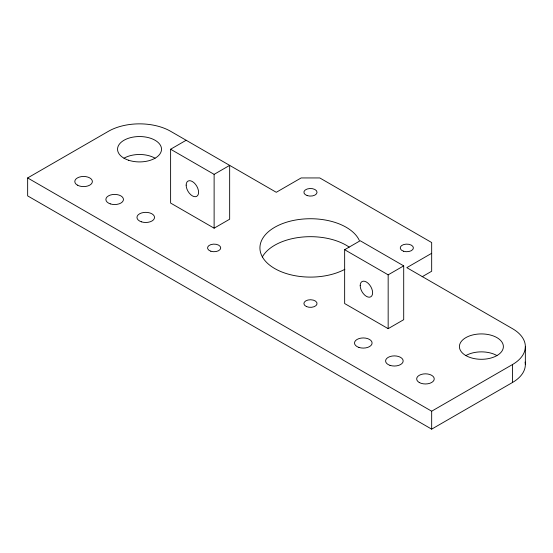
<?xml version="1.0" encoding="UTF-8"?>
<svg xmlns="http://www.w3.org/2000/svg" width="553" height="553" viewBox="0 0 553 553"><rect width="100%" height="100%" fill="white"/><g stroke="black" fill="none" stroke-linecap="round" stroke-linejoin="round"><path stroke-width="0.83" d="M525.136 362.063A43.95 25.376 0 0 1 512.479 382.489L431.672 429.142L27.65 195.886L27.65 177.942L108.457 131.289A43.95 25.376 0 0 1 170.614 131.289L276.279 192.292L301.143 177.942L319.786 177.942L431.672 242.539L431.672 271.246L422.167 276.735M170.614 149.234L214.122 174.354L229.661 165.382L229.661 219.209L214.122 228.182L170.614 203.062L170.614 149.234L186.154 140.262M344.65 249.714L360.19 240.742L403.704 265.862L403.704 319.689L388.165 328.662L344.65 303.542L344.65 249.714L388.165 274.834L403.704 265.862M431.672 253.302L406.808 267.659L512.479 328.662A43.95 25.376 0 0 1 512.479 364.551L512.479 382.489M27.65 177.942L431.672 411.204L512.479 364.551M525.35 346.607L525.35 364.551M431.672 411.204L431.672 429.142M388.165 274.834L388.165 328.662M214.122 174.354L214.122 228.182M262.316 256.986A50.544 29.185 0 0 1 300.694 237.23A50.544 29.185 0 0 1 349.178 247.101M123.996 158.206A21.975 12.684 0 0 1 155.075 158.206M465.861 355.579A21.975 12.684 0 0 0 502.629 349.89A21.975 12.684 0 0 0 475.711 334.351A21.975 12.684 0 0 0 465.861 355.579A21.975 12.684 0 0 1 496.94 355.579M344.858 269.304A50.544 29.185 0 0 1 268.357 264.058A50.544 29.185 0 0 1 289.675 221.318A50.544 29.185 0 0 1 359.291 240.368M306.431 306.556A6.595 3.809 0 0 0 317 304.053A6.595 3.809 0 0 0 307.966 300.023A6.595 3.809 0 0 0 306.431 306.556M403.51 251.214A6.595 3.809 0 0 0 413.402 247.917A6.595 3.809 0 0 0 403.51 244.62A6.595 3.809 0 0 0 403.51 251.214M307.171 195.589A6.595 3.809 0 0 0 317.056 192.292A6.595 3.809 0 0 0 307.171 189.002A6.595 3.809 0 0 0 307.171 195.589M210.824 251.214A6.595 3.809 0 0 0 220.716 247.917A6.595 3.809 0 0 0 210.824 244.62A6.595 3.809 0 0 0 210.824 251.214M128.545 160.218A21.975 12.684 0 0 0 161.511 149.234A21.975 12.684 0 0 0 128.545 138.243A21.975 12.684 0 0 0 128.545 160.218M77.379 185.117A8.793 5.074 0 0 0 92.081 182.843A8.793 5.074 0 0 0 81.319 176.628A8.793 5.074 0 0 0 77.379 185.117M141.354 221.808A8.793 5.074 0 0 0 154.536 217.412A8.793 5.074 0 0 0 141.354 213.023A8.793 5.074 0 0 0 141.354 221.808M358.904 347.415A8.793 5.074 0 0 0 372.093 343.019A8.793 5.074 0 0 0 358.904 338.623A8.793 5.074 0 0 0 358.904 347.415M419.243 382.489A8.793 5.074 0 0 0 433.946 380.215A8.793 5.074 0 0 0 423.183 374.001A8.793 5.074 0 0 0 419.243 382.489M110.275 203.87A8.793 5.074 0 0 0 123.457 199.474A8.793 5.074 0 0 0 110.275 195.078A8.793 5.074 0 0 0 110.275 203.87M389.983 365.353A8.793 5.074 0 0 0 403.172 360.957A8.793 5.074 0 0 0 389.983 356.567A8.793 5.074 0 0 0 389.983 365.353M186.154 185.117A8.793 5.074 60 0 0 195.472 196.716A8.793 5.074 60 0 0 195.472 184.287A8.793 5.074 60 0 0 186.154 185.117M360.19 285.597A8.793 5.074 60 0 0 369.515 297.196A8.793 5.074 60 0 0 369.515 284.767A8.793 5.074 60 0 0 360.19 285.597"/></g></svg>
